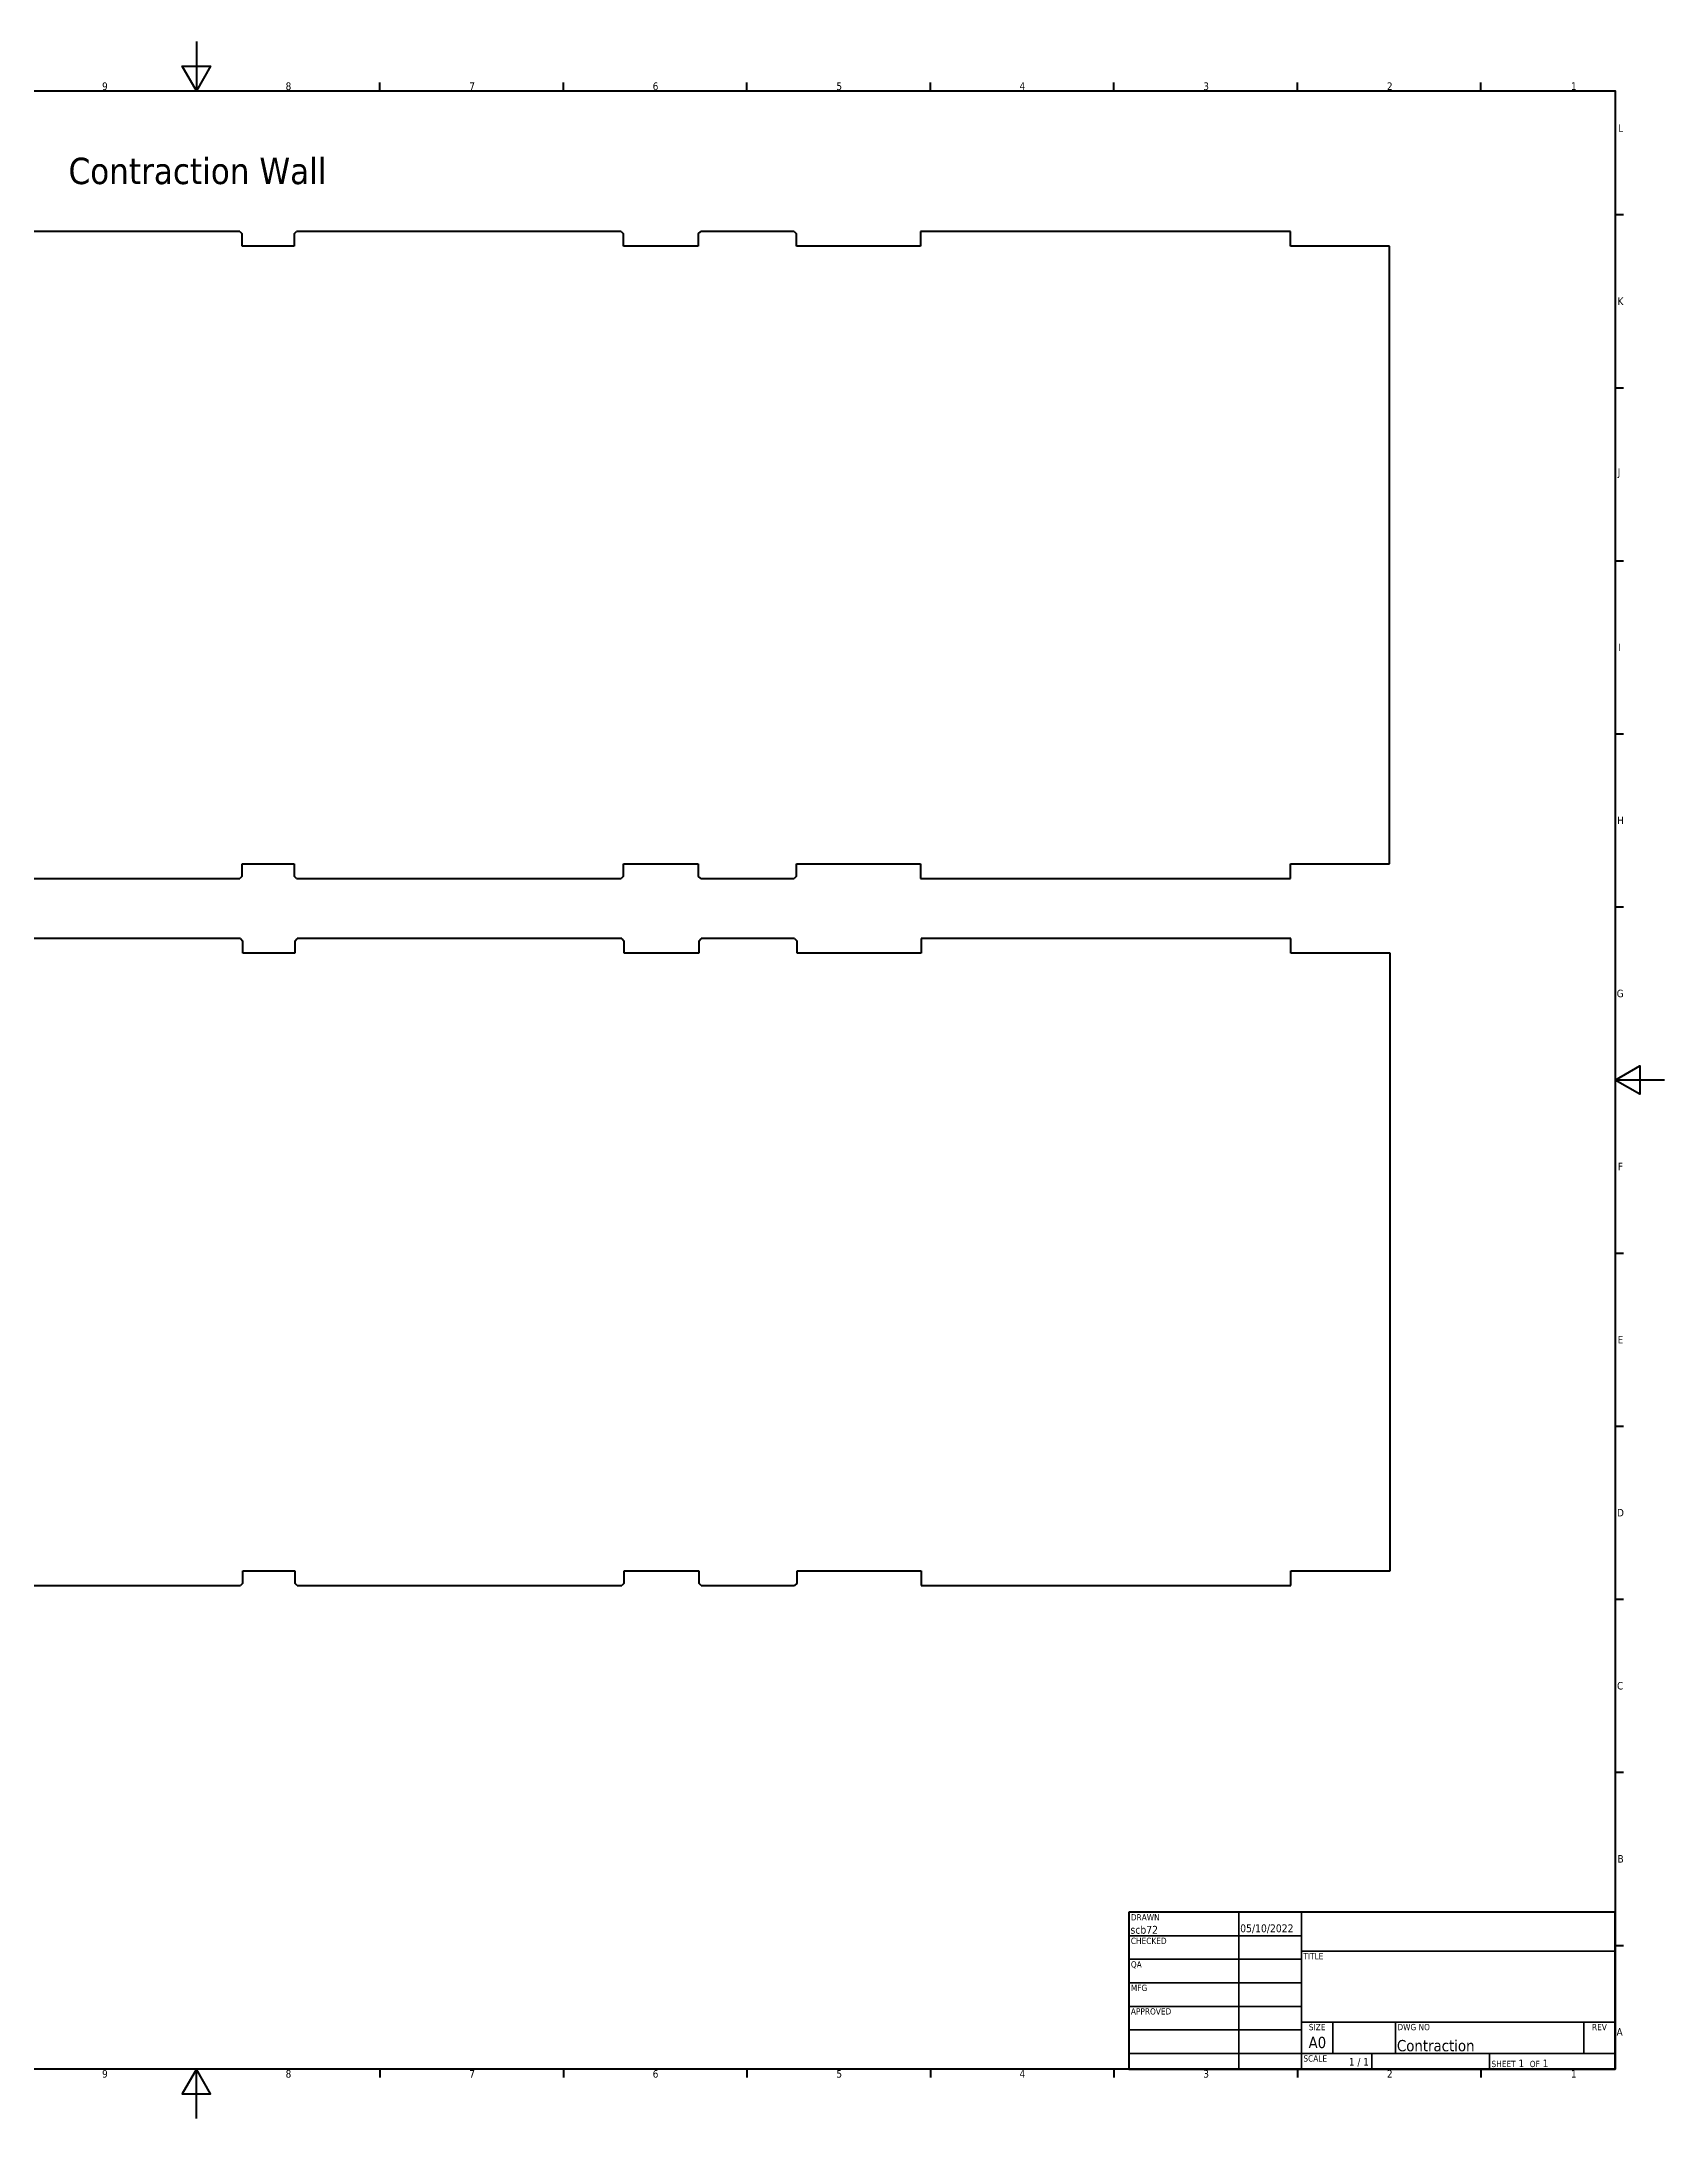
# Model space of a CAD drawing. Header units: inches. Extents: x 0 to 46.8, y 0 to 33.1.
# Drawn here: x 20.94 to 46.81, y 0 to 33.11 of the extents above; entities that cross this region are included whole.
import ezdxf
from ezdxf.enums import TextEntityAlignment as Align

# ---------------------------------------------------------------- set-up
doc = ezdxf.new("R2010")
doc.units = ezdxf.units.IN
doc.header["$MEASUREMENT"] = 0
for name, color, linetype, lineweight in [('Border (ANSI)', 7, 'Continuous', 70), ('Symbol (ANSI)', 7, 'Continuous', 25), ('Title (ANSI)', 7, 'Continuous', 50), ('Visible (ANSI)', 7, 'Continuous', 50)]:
    doc.layers.add(name, color=color, linetype=linetype, lineweight=lineweight)
doc.styles.add('Note Text (ANSI)', font='tahoma.ttf')
doc.styles.add('Text Style30', font='tahoma.ttf')
doc.styles.add('Text Style38', font='tahoma.ttf')
doc.styles.add('Text Style39', font='tahoma.ttf')

# ---------------------------------------------------------------- blocks, each defined once
blk = doc.blocks.new('Borders Default Border')
at = {"layer": 'Border (ANSI)'}
for p, q in [((26.331, 32.323), (26.331, 32.459)), ((29.257, 32.323), (29.257, 32.459)), ((32.183, 32.323), (32.183, 32.459)), ((35.108, 32.323), (35.108, 32.459)), ((38.034, 32.323), (38.034, 32.459)), ((40.96, 32.323), (40.96, 32.459)), ((43.885, 32.323), (43.885, 32.459)), ((46.024, 30.351), (46.159, 30.351)), ((46.024, 27.592), (46.159, 27.592)), ((46.024, 24.833), (46.159, 24.833)), ((46.024, 22.073), (46.159, 22.073)), ((46.024, 19.314), (46.159, 19.314)), ((46.024, 13.796), (46.159, 13.796)), ((46.024, 11.037), (46.159, 11.037)), ((46.024, 8.278), (46.159, 8.278)), ((46.024, 5.518), (46.159, 5.518)), ((46.024, 2.759), (46.159, 2.759)), ((26.331, 0.787), (26.331, 0.652)), ((29.257, 0.787), (29.257, 0.652)), ((32.183, 0.787), (32.183, 0.652)), ((35.108, 0.787), (35.108, 0.652)), ((38.034, 0.787), (38.034, 0.652)), ((40.96, 0.787), (40.96, 0.652)), ((43.885, 0.787), (43.885, 0.652))]:
    blk.add_line(p, q, dxfattribs=at)
at = {"layer": 'Border (ANSI)', "flags": 128}
for points in [[(23.406, 33.11), (23.406, 32.323), (23.178, 32.717), (23.633, 32.717), (23.406, 32.323)], [(0.787, 0.787), (0.787, 32.323), (46.024, 32.323), (46.024, 0.787), (0.787, 0.787)], [(46.811, 16.555), (46.024, 16.555), (46.417, 16.782), (46.417, 16.328), (46.024, 16.555)], [(23.406, 0), (23.406, 0.787), (23.178, 0.394), (23.633, 0.394), (23.406, 0.787)]]:
    blk.add_lwpolyline(points, dxfattribs=at)
at = {"layer": 'Border (ANSI)', "char_height": 0.12, "attachment_point": 7, "style": 'Note Text (ANSI)'}
for s, insert in [('9', (21.903, 32.336)), ('8', (24.829, 32.336)), ('7', (27.757, 32.339)), ('6', (30.681, 32.336)), ('5', (33.61, 32.336)), ('4', (36.529, 32.339)), ('3', (39.459, 32.336)), ('2', (42.386, 32.339)), ('1', (45.321, 32.339)), ('L', (46.07, 31.671)), ('K', (46.063, 28.911)), ('J', (46.066, 26.151)), ('I', (46.076, 23.393)), ('H', (46.056, 20.634)), ('G', (46.05, 17.872)), ('F', (46.068, 15.116)), ('E', (46.065, 12.356)), ('D', (46.055, 9.597)), ('C', (46.055, 6.836)), ('B', (46.063, 4.079)), ('A', (46.048, 1.32)), ('9', (21.903, 0.649)), ('8', (24.829, 0.649)), ('7', (27.757, 0.652)), ('6', (30.681, 0.649)), ('5', (33.61, 0.649)), ('4', (36.529, 0.652)), ('3', (39.459, 0.649)), ('2', (42.386, 0.652)), ('1', (45.321, 0.652))]:
    blk.add_mtext(s, dxfattribs=dict(at, insert=insert))
blk = doc.blocks.new('Title Blocks ANSI - Large')
at = {"layer": 'Title (ANSI)'}
for p, q in [((5, 7.45), (5, 4.95)), ((12.75, 7.45), (5, 7.45)), ((12.75, 4.95), (12.75, 7.45)), ((5, 4.95), (12.75, 4.95))]:
    blk.add_line(p, q, dxfattribs=at)
at = {"layer": 'Title (ANSI)', "lineweight": 35}
for p, q in [((6.75, 4.95), (6.75, 7.45)), ((7.75, 4.95), (7.75, 7.45)), ((5, 7.075), (7.75, 7.075)), ((5, 6.7), (7.75, 6.7)), ((7.75, 6.83), (12.75, 6.83)), ((5, 6.325), (7.75, 6.325)), ((5, 5.95), (7.75, 5.95)), ((12.75, 5.7), (7.75, 5.7)), ((8.25, 5.2), (8.25, 5.7)), ((9.25, 5.2), (9.25, 5.7)), ((12.25, 5.2), (12.25, 5.7)), ((5, 5.575), (7.75, 5.575)), ((7.75, 5.2), (5, 5.2)), ((12.75, 5.2), (7.75, 5.2)), ((8.87, 5.2), (8.87, 4.95)), ((10.75, 5.2), (10.75, 4.95))]:
    blk.add_line(p, q, dxfattribs=at)
at = {"layer": 'Title (ANSI)', "style": 'Text Style38'}
for s, p in [('DRAWN', (5.03, 7.42)), ('CHECKED', (5.03, 7.045)), ('QA', (5.03, 6.67)), ('TITLE', (7.78, 6.8)), ('MFG', (5.03, 6.295)), ('APPROVED', (5.03, 5.92)), ('DWG NO', (9.28, 5.67)), ('SCALE', (7.78, 5.17))]:
    blk.add_text(s, height=0.1, dxfattribs=at).set_placement(p, align=Align.TOP_LEFT)
for s, p in [('SIZE', (8, 5.67)), ('REV', (12.5, 5.67))]:
    blk.add_text(s, height=0.1, dxfattribs=at).set_placement(p, align=Align.TOP_CENTER)
at = {"layer": 'Title (ANSI)', "insert": (10.78, 4.98), "char_height": 0.12, "attachment_point": 7, "style": 'Note Text (ANSI)'}
blk.add_mtext('\\fTahoma|b0|i0;\\H0.1000;SHEET\\fTahoma|b0|i0;\\H0.1200; 1  \\fTahoma|b0|i0;\\H0.1000;OF\\fTahoma|b0|i0;\\H0.1200; 1 ', dxfattribs=at)
at = {"layer": 'Title (ANSI)'}
for tag, p, height, style in [('AUTHOR_001', (5.024, 7.108), 0.125, 'Text Style39'), ('CREATION_DATE_001', (6.773, 7.132), 0.125, 'Text Style39'), ('Sheet_Size_001', (7.863, 5.285), 0.18, 'Text Style30'), ('PART_NUMBER_001', (9.272, 5.234), 0.18, 'Text Style30'), ('Initial_View_Scale_001', (8.507, 5.006), 0.12, 'Note Text (ANSI)')]:
    blk.add_attdef(tag, p, '', height=height, dxfattribs=dict(at, style=style))
at = {"layer": 'Title (ANSI)', "style": 'Text Style39'}
for tag, p in [('COMPANY', (10.25, 7.14)), ('REVISION_NUMBER', (12.5, 5.375))]:
    blk.add_attdef(tag, text='', height=0.125, dxfattribs=at).set_placement(p, align=Align.MIDDLE_CENTER)
for tag, p in [('CHECKED_BY', (5.03, 6.73)), ('CHECKED_DATE', (6.78, 6.73)), ('MFG_APPROVED_BY', (5.03, 5.98)), ('MFG_APPROVED_DATE', (6.78, 5.98)), ('ENG_APPROVED_BY', (5.03, 5.605)), ('ENG_APPROVAL_DATE', (6.78, 5.605))]:
    blk.add_attdef(tag, text='', height=0.125, dxfattribs=at).set_placement(p, align=Align.BOTTOM_LEFT)
at = {"layer": 'Title (ANSI)', "style": 'Text Style30'}
blk.add_attdef('TITLE', text='', height=0.18, dxfattribs=at).set_placement((7.78, 6.223), align=Align.MIDDLE_LEFT)

msp = doc.modelspace()

# ---------------------------------------------------------------- linework, layer by layer
at = {"layer": 'Visible (ANSI)'}
for p, q in [((24.097, 30.082), (20.326, 30.082)), ((24.097, 30.082), (24.137, 30.043)), ((24.137, 29.846), (24.137, 30.043)), ((24.964, 29.846), (24.137, 29.846)), ((24.964, 30.043), (25.003, 30.082)), ((24.964, 30.043), (24.964, 29.846)), ((30.178, 30.082), (25.003, 30.082)), ((30.178, 30.082), (30.218, 30.043)), ((30.218, 29.846), (30.218, 30.043)), ((31.407, 29.846), (30.218, 29.846)), ((31.407, 30.043), (31.446, 30.082)), ((31.407, 30.043), (31.407, 29.846)), ((32.934, 30.082), (31.446, 30.082)), ((32.934, 30.082), (32.974, 30.043)), ((32.974, 29.846), (32.974, 30.043)), ((34.95, 29.846), (32.974, 29.846)), ((40.848, 30.082), (34.95, 30.082)), ((34.95, 30.082), (34.95, 29.846)), ((40.848, 29.846), (40.848, 30.082)), ((42.426, 29.846), (40.848, 29.846)), ((42.426, 20.003), (42.426, 29.846)), ((24.137, 20.003), (24.964, 20.003)), ((24.137, 19.806), (24.137, 20.003)), ((24.964, 20.003), (24.964, 19.806)), ((30.218, 20.003), (31.407, 20.003)), ((30.218, 19.806), (30.218, 20.003)), ((31.407, 20.003), (31.407, 19.806)), ((32.974, 20.003), (34.95, 20.003)), ((32.974, 19.806), (32.974, 20.003)), ((34.95, 20.003), (34.95, 19.767)), ((40.848, 19.767), (40.848, 20.003)), ((40.848, 20.003), (42.426, 20.003)), ((20.326, 19.767), (24.097, 19.767)), ((24.137, 19.806), (24.097, 19.767)), ((25.003, 19.767), (24.964, 19.806)), ((25.003, 19.767), (30.178, 19.767)), ((30.218, 19.806), (30.178, 19.767)), ((31.446, 19.767), (31.407, 19.806)), ((31.446, 19.767), (32.934, 19.767)), ((32.974, 19.806), (32.934, 19.767)), ((34.95, 19.767), (40.848, 19.767)), ((24.107, 18.811), (20.336, 18.811)), ((24.107, 18.811), (24.146, 18.771)), ((24.146, 18.575), (24.146, 18.771)), ((24.973, 18.575), (24.146, 18.575)), ((24.973, 18.771), (25.013, 18.811)), ((24.973, 18.771), (24.973, 18.575)), ((30.188, 18.811), (25.013, 18.811)), ((30.188, 18.811), (30.227, 18.771)), ((30.227, 18.575), (30.227, 18.771)), ((31.416, 18.575), (30.227, 18.575)), ((31.416, 18.771), (31.456, 18.811)), ((31.416, 18.771), (31.416, 18.575)), ((32.944, 18.811), (31.456, 18.811)), ((32.944, 18.811), (32.983, 18.771)), ((32.983, 18.575), (32.983, 18.771)), ((34.96, 18.575), (32.983, 18.575)), ((40.857, 18.811), (34.96, 18.811)), ((34.96, 18.811), (34.96, 18.575)), ((40.857, 18.575), (40.857, 18.811)), ((42.436, 18.575), (40.857, 18.575)), ((42.436, 8.732), (42.436, 18.575)), ((24.146, 8.732), (24.973, 8.732)), ((24.146, 8.535), (24.146, 8.732)), ((24.973, 8.732), (24.973, 8.535)), ((30.227, 8.732), (31.416, 8.732)), ((30.227, 8.535), (30.227, 8.732)), ((31.416, 8.732), (31.416, 8.535)), ((32.983, 8.732), (34.96, 8.732)), ((32.983, 8.535), (32.983, 8.732)), ((34.96, 8.732), (34.96, 8.496)), ((40.857, 8.496), (40.857, 8.732)), ((40.857, 8.732), (42.436, 8.732)), ((20.336, 8.496), (24.107, 8.496)), ((24.146, 8.535), (24.107, 8.496)), ((25.013, 8.496), (24.973, 8.535)), ((25.013, 8.496), (30.188, 8.496)), ((30.227, 8.535), (30.188, 8.496)), ((31.456, 8.496), (31.416, 8.535)), ((31.456, 8.496), (32.944, 8.496)), ((32.983, 8.535), (32.944, 8.496)), ((34.96, 8.496), (40.857, 8.496))]:
    msp.add_line(p, q, dxfattribs=at)

# ---------------------------------------------------------------- block references
msp.add_blockref('Borders Default Border', (0, 0))
msp.add_blockref('Title Blocks ANSI - Large', (33.274, -4.163)).add_auto_attribs({'AUTHOR_001': 'scb72', 'CREATION_DATE_001': '05/10/2022', 'PART_NUMBER_001': 'Contraction', 'Sheet_Size_001': 'A0', 'Initial_View_Scale_001': '1 / 1'})

# ---------------------------------------------------------------- texts
at = {"layer": 'Symbol (ANSI)', "insert": (21.367, 31.258), "char_height": 0.42, "width": 4.18298, "attachment_point": 1, "style": 'Note Text (ANSI)'}
msp.add_mtext('\\fTahoma|b0|i0;\\H0.4200;Contraction Wall', dxfattribs=at)

doc.saveas('drawing.dxf')
